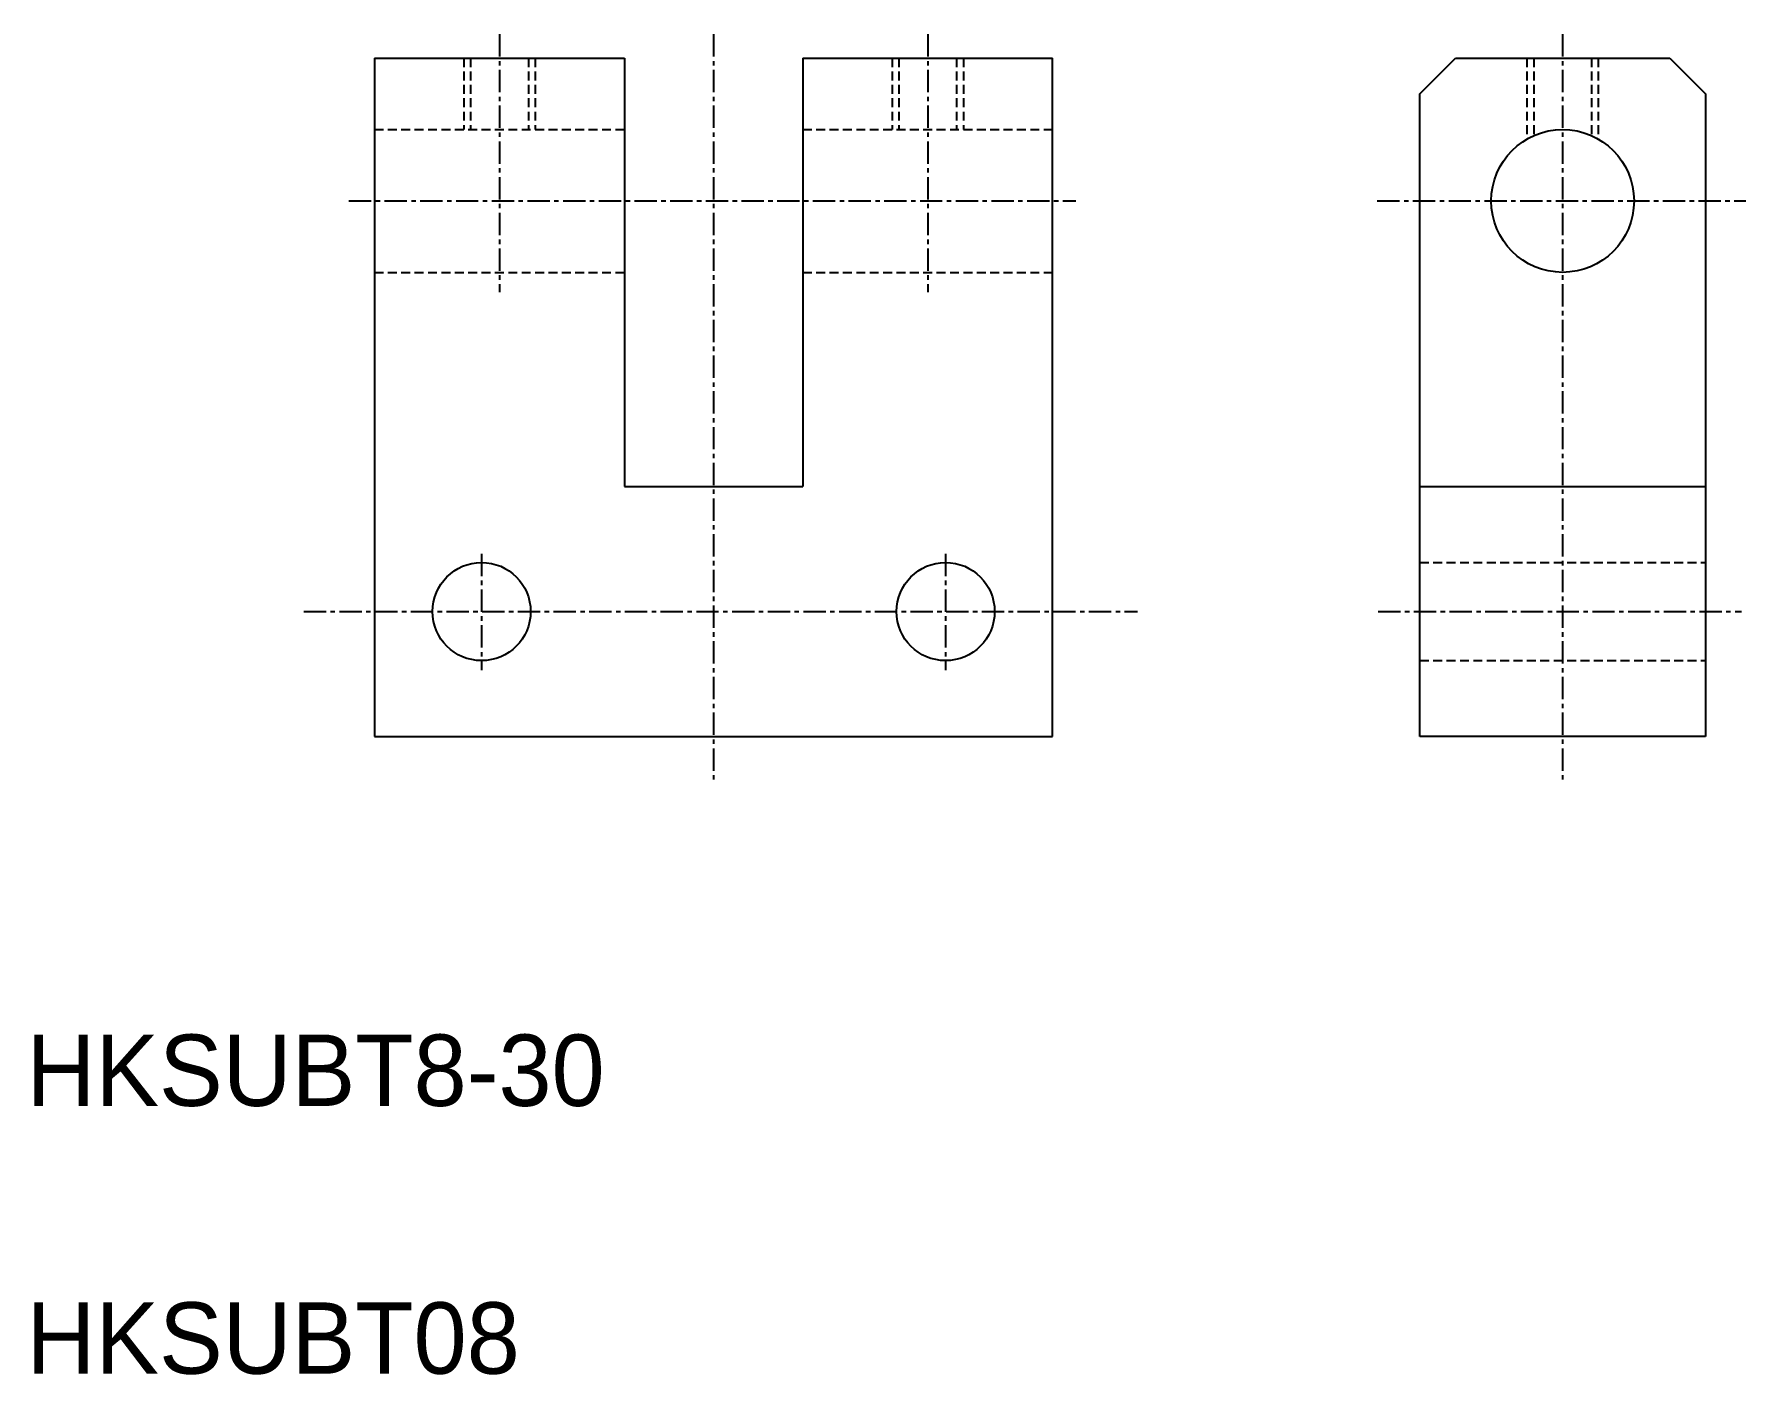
# Model space of a CAD drawing. Extents: x 16.7 to 112.6, y 87.5 to 162.6.
import ezdxf

# ---------------------------------------------------------------- set-up
doc = ezdxf.new("R2010")
doc.units = 0
doc.linetypes.add('CENTER', pattern=[2, 1.25, -0.25, 0.25, -0.25])
doc.linetypes.add('DASHED', pattern=[0.75, 0.5, -0.25])
doc.layers.get('0').update_dxf_attribs({"linetype": 'CONTINUOUS'})
doc.layers.add('CENTER', color=1, linetype='CENTER')

msp = doc.modelspace()

# ---------------------------------------------------------------- linework, layer by layer
at = {"color": 7, "linetype": 'CONTINUOUS'}
for p, q in [((35.754, 161.248), (35.754, 123.248)), ((35.754, 161.248), (49.754, 161.248)), ((49.754, 161.248), (49.754, 137.248)), ((59.754, 161.248), (59.754, 137.248)), ((59.754, 161.248), (73.754, 161.248)), ((73.754, 123.248), (73.754, 161.248)), ((94.33, 159.248), (96.33, 161.248)), ((96.33, 161.248), (108.33, 161.248)), ((108.33, 161.248), (110.33, 159.248)), ((94.33, 123.248), (94.33, 159.248)), ((110.33, 159.248), (110.33, 123.248)), ((49.754, 137.248), (59.754, 137.248)), ((94.33, 137.248), (110.33, 137.248)), ((35.754, 123.248), (73.754, 123.248)), ((110.33, 123.248), (94.33, 123.248))]:
    msp.add_line(p, q, dxfattribs=at)
at = {"color": 3, "linetype": 'DASHED'}
for p, q in [((40.754, 161.248), (40.754, 157.248)), ((41.133, 161.248), (41.133, 157.248)), ((44.375, 161.248), (44.375, 157.248)), ((44.754, 161.248), (44.754, 157.248)), ((64.754, 161.248), (64.754, 157.248)), ((65.133, 161.248), (65.133, 157.248)), ((68.375, 161.248), (68.375, 157.248)), ((68.754, 161.248), (68.754, 157.248)), ((100.33, 161.248), (100.33, 156.712)), ((100.709, 161.248), (100.709, 156.904)), ((103.951, 161.248), (103.951, 156.904)), ((104.33, 161.248), (104.33, 156.712)), ((35.754, 157.248), (49.754, 157.248)), ((59.754, 157.248), (73.754, 157.248)), ((35.754, 149.248), (49.754, 149.248)), ((59.754, 149.248), (73.754, 149.248)), ((94.33, 132.998), (110.33, 132.998)), ((94.33, 127.498), (110.33, 127.498))]:
    msp.add_line(p, q, dxfattribs=at)
at = {"color": 7, "linetype": 'CONTINUOUS'}
for centre, radius in [((102.33, 153.248), 4), ((41.754, 130.248), 2.75), ((67.754, 130.248), 2.75)]:
    msp.add_circle(centre, radius, dxfattribs=at)
at = {"layer": 'CENTER', "color": 1, "linetype": 'CENTER'}
for p, q in [((42.754, 162.586), (42.754, 148.135)), ((54.754, 162.586), (54.754, 120.772)), ((66.754, 162.586), (66.754, 148.135)), ((102.33, 162.586), (102.33, 120.772)), ((34.322, 153.248), (75.051, 153.248)), ((91.944, 153.248), (112.592, 153.248)), ((41.754, 133.483), (41.754, 126.968)), ((67.754, 133.483), (67.754, 126.968)), ((31.788, 130.248), (78.514, 130.248)), ((91.995, 130.248), (112.345, 130.248))]:
    msp.add_line(p, q, dxfattribs=at)

# ---------------------------------------------------------------- texts
at = {"color": 7, "linetype": 'CONTINUOUS'}
for s, p in [('HKSUBT8-30', (16.249, 102.556)), ('HKSUBT08', (16.249, 87.556))]:
    msp.add_text(s, height=4, dxfattribs=at).set_placement(p)

doc.saveas('drawing.dxf')
